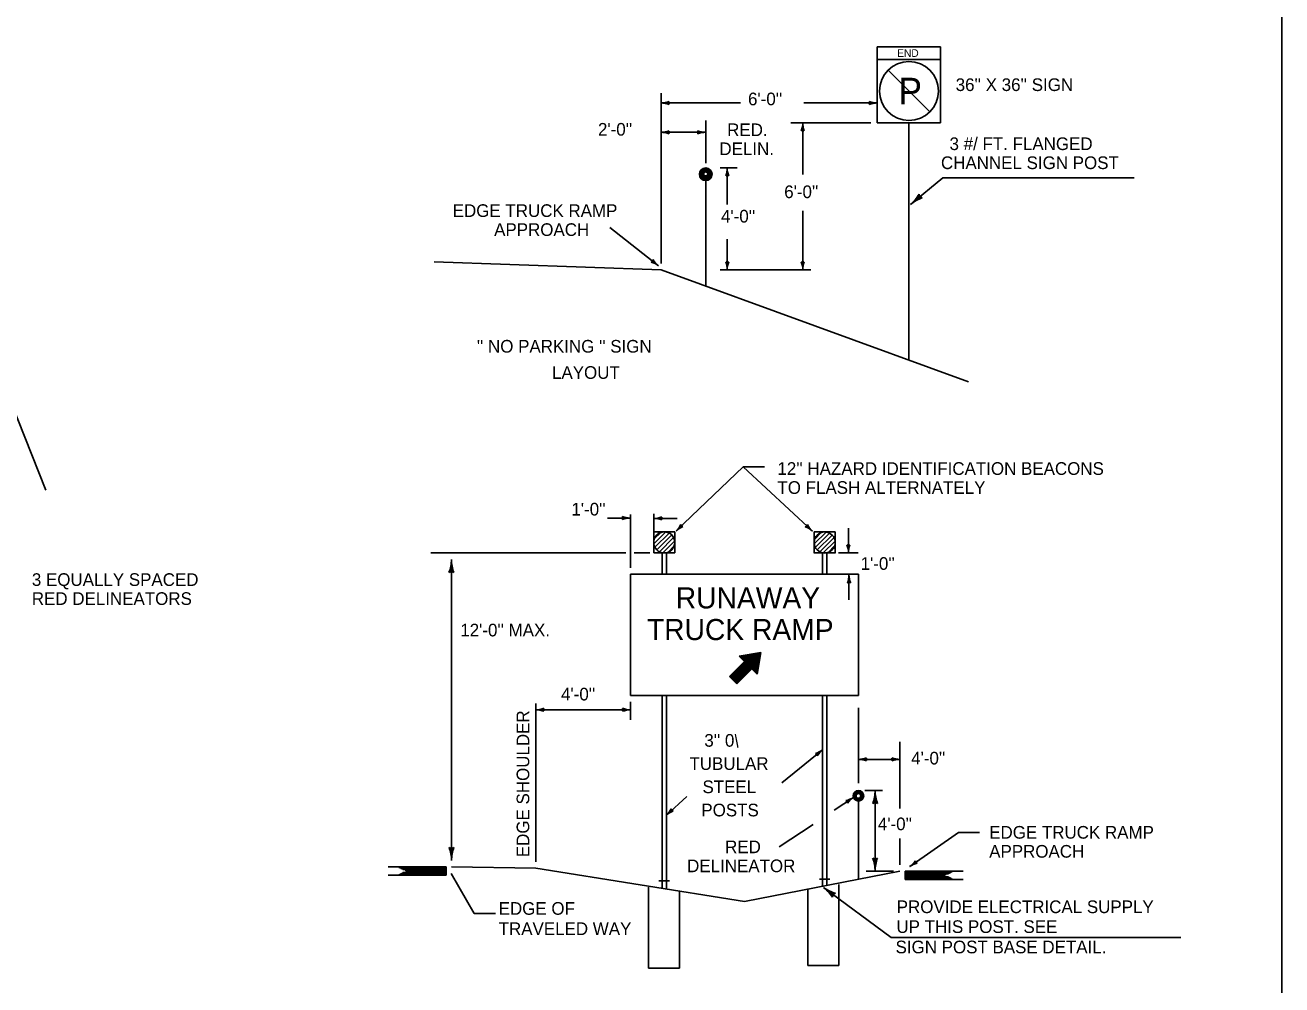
# Model space of a CAD drawing. Extents: x 418 to 1184, y 1025 to 1192.
# Drawn here: x 543.8 to 593.41, y 1099.58 to 1137.46 of the extents above; entities that cross this region are included whole.
import ezdxf

# ---------------------------------------------------------------- set-up
doc = ezdxf.new("R2010")
doc.units = 0
for name, color, linetype in [('Level 1', 7, 'Continuous'), ('Level 16', 7, 'Continuous'), ('Level 2', 7, 'Continuous'), ('Level 4', 7, 'Continuous'), ('Level 45', 7, 'Continuous'), ('Level 63', 7, 'Continuous')]:
    doc.layers.add(name, color=color, linetype=linetype)

msp = doc.modelspace()

# ---------------------------------------------------------------- linework, layer by layer
at = {"layer": 'Level 1'}
for p, q in [((579.945, 1136.611), (577.445, 1136.611)), ((579.945, 1136.111), (577.445, 1136.111)), ((577.445, 1136.111), (577.445, 1133.611)), ((579.945, 1136.111), (577.445, 1136.111)), ((579.945, 1133.611), (579.945, 1136.111)), ((579.52, 1134.036), (577.87, 1135.686)), ((568.907, 1128.049), (568.907, 1134.782)), ((572.05, 1134.389), (568.907, 1134.389)), ((577.445, 1134.389), (574.544, 1134.389)), ((570.669, 1132.007), (570.669, 1133.695)), ((577.195, 1133.611), (574.035, 1133.611)), ((574.503, 1131.57), (574.503, 1133.611)), ((577.445, 1133.611), (579.945, 1133.611)), ((578.695, 1124.236), (578.695, 1133.611)), ((570.669, 1133.233), (568.907, 1133.233)), ((571.907, 1131.824), (571.237, 1131.824)), ((571.52, 1130.385), (571.52, 1131.824)), ((539.68, 1131.551), (544.616, 1119.11)), ((570.669, 1127.158), (570.669, 1131.324)), ((578.754, 1130.384), (580.031, 1131.436)), ((580.031, 1131.436), (587.578, 1131.436)), ((574.503, 1127.799), (574.503, 1130.136)), ((568.806, 1127.961), (566.891, 1129.47)), ((571.52, 1127.799), (571.52, 1129.013)), ((568.907, 1127.799), (559.954, 1128.112)), ((568.907, 1127.799), (581.044, 1123.381)), ((574.821, 1127.799), (571.237, 1127.799)), ((569.521, 1117.512), (572.153, 1120.021)), ((572.153, 1120.021), (574.867, 1117.497)), ((572.153, 1120.021), (572.986, 1120.021)), ((566.79, 1117.999), (567.707, 1117.999)), ((567.7, 1116.04), (567.7, 1118.147)), ((568.617, 1116.873), (568.617, 1118.176)), ((568.623, 1117.985), (569.54, 1117.985)), ((568.617, 1116.625), (568.617, 1117.459)), ((568.617, 1117.459), (569.45, 1117.459)), ((569.092, 1117.455), (568.621, 1116.983)), ((568.897, 1117.436), (568.64, 1117.179)), ((569.226, 1117.412), (568.664, 1116.85)), ((569.328, 1117.337), (568.739, 1116.747)), ((569.403, 1117.235), (568.841, 1116.673)), ((569.45, 1116.625), (569.45, 1117.459)), ((574.95, 1116.622), (574.95, 1117.455)), ((575.783, 1117.455), (574.95, 1117.455)), ((574.954, 1116.98), (575.425, 1117.451)), ((574.973, 1117.175), (575.23, 1117.432)), ((574.997, 1116.846), (575.559, 1117.408)), ((575.072, 1116.744), (575.661, 1117.333)), ((575.174, 1116.669), (575.736, 1117.231)), ((575.783, 1116.622), (575.783, 1117.455)), ((569.446, 1117.101), (568.974, 1116.63)), ((569.427, 1116.906), (569.17, 1116.649)), ((575.308, 1116.626), (575.779, 1117.097)), ((575.503, 1116.645), (575.76, 1116.902)), ((567.519, 1116.628), (559.815, 1116.628)), ((560.636, 1112.257), (560.636, 1116.261)), ((568.458, 1116.628), (567.84, 1116.628)), ((568.617, 1116.629), (569.45, 1116.629)), ((568.95, 1115.775), (568.95, 1116.607)), ((569.117, 1115.775), (569.117, 1116.607)), ((575.783, 1116.629), (574.95, 1116.629)), ((575.283, 1115.775), (575.283, 1116.636)), ((575.45, 1115.775), (575.45, 1116.636)), ((567.7, 1110.998), (567.7, 1115.79)), ((576.7, 1115.788), (567.702, 1115.788)), ((576.7, 1115.788), (576.7, 1110.998)), ((572.196, 1112.343), (571.607, 1111.754)), ((571.621, 1111.739), (572.211, 1112.328)), ((571.636, 1111.724), (572.225, 1112.313)), ((571.651, 1111.709), (572.24, 1112.299)), ((571.666, 1111.695), (572.255, 1112.284)), ((571.68, 1111.68), (572.27, 1112.269)), ((571.695, 1111.665), (572.284, 1112.254)), ((571.99, 1112.549), (572.844, 1112.696)), ((572.697, 1111.842), (571.99, 1112.549)), ((572.701, 1111.867), (572.015, 1112.553)), ((572.706, 1111.892), (572.04, 1112.558)), ((572.71, 1111.917), (572.065, 1112.562)), ((572.714, 1111.942), (572.09, 1112.566)), ((572.718, 1111.968), (572.115, 1112.571)), ((572.723, 1111.993), (572.141, 1112.575)), ((572.727, 1112.018), (572.166, 1112.579)), ((572.731, 1112.043), (572.191, 1112.584)), ((572.736, 1112.068), (572.216, 1112.588)), ((572.74, 1112.093), (572.241, 1112.592)), ((572.745, 1112.118), (572.266, 1112.597)), ((572.749, 1112.144), (572.291, 1112.601)), ((572.753, 1112.169), (572.316, 1112.605)), ((572.758, 1112.194), (572.342, 1112.61)), ((572.762, 1112.219), (572.367, 1112.614)), ((572.766, 1112.244), (572.392, 1112.618)), ((572.77, 1112.269), (572.417, 1112.623)), ((572.775, 1112.294), (572.442, 1112.627)), ((572.779, 1112.319), (572.467, 1112.631)), ((572.784, 1112.344), (572.492, 1112.636)), ((572.788, 1112.37), (572.517, 1112.64)), ((572.792, 1112.395), (572.543, 1112.644)), ((572.797, 1112.42), (572.568, 1112.649)), ((572.801, 1112.445), (572.593, 1112.653)), ((572.805, 1112.47), (572.618, 1112.657)), ((572.809, 1112.495), (572.643, 1112.662)), ((572.814, 1112.52), (572.668, 1112.666)), ((572.818, 1112.546), (572.693, 1112.67)), ((572.844, 1112.696), (572.697, 1111.842)), ((572.822, 1112.571), (572.718, 1112.675)), ((572.827, 1112.596), (572.744, 1112.679)), ((572.831, 1112.621), (572.769, 1112.683)), ((572.836, 1112.646), (572.794, 1112.688)), ((572.84, 1112.671), (572.819, 1112.692)), ((571.607, 1111.754), (571.901, 1111.459)), ((571.71, 1111.65), (572.299, 1112.24)), ((571.725, 1111.636), (572.314, 1112.225)), ((571.739, 1111.621), (572.328, 1112.21)), ((571.754, 1111.606), (572.343, 1112.196)), ((571.769, 1111.591), (572.358, 1112.181)), ((571.784, 1111.577), (572.373, 1112.166)), ((571.798, 1111.562), (572.387, 1112.151)), ((571.813, 1111.547), (572.402, 1112.137)), ((571.828, 1111.533), (572.417, 1112.122)), ((571.842, 1111.518), (572.432, 1112.107)), ((571.857, 1111.503), (572.446, 1112.092)), ((571.872, 1111.488), (572.461, 1112.078)), ((571.887, 1111.474), (572.476, 1112.063)), ((571.901, 1111.459), (572.491, 1112.048)), ((560.636, 1104.485), (560.636, 1110.946)), ((576.7, 1110.998), (567.7, 1110.998)), ((568.95, 1103.388), (568.95, 1110.998)), ((569.117, 1103.362), (569.117, 1110.998)), ((575.283, 1103.473), (575.283, 1110.998)), ((575.45, 1103.505), (575.45, 1110.998)), ((563.969, 1104.427), (563.969, 1110.683)), ((563.969, 1110.433), (567.7, 1110.433)), ((567.7, 1110.748), (567.7, 1110.043)), ((576.7, 1107.532), (576.7, 1110.515)), ((573.67, 1107.548), (575.283, 1108.859)), ((578.335, 1106.537), (578.335, 1109.167)), ((576.7, 1108.478), (578.335, 1108.478)), ((569.928, 1107.009), (569.117, 1106.274)), ((575.739, 1106.467), (576.502, 1106.976)), ((576.7, 1103.748), (576.7, 1106.832)), ((576.95, 1107.248), (577.648, 1107.248)), ((577.357, 1104.066), (577.357, 1107.248)), ((573.569, 1105.02), (574.907, 1105.912)), ((578.335, 1104.316), (578.335, 1105.357)), ((578.726, 1104.245), (580.648, 1105.593)), ((580.648, 1105.593), (581.481, 1105.593)), ((558.136, 1104.235), (560.428, 1104.235)), ((560.428, 1103.902), (558.136, 1103.902)), ((558.553, 1104.214), (560.428, 1104.214)), ((560.428, 1103.922), (558.553, 1103.922)), ((558.595, 1104.193), (560.428, 1104.193)), ((558.595, 1103.943), (560.428, 1103.943)), ((558.636, 1104.172), (560.428, 1104.172)), ((558.636, 1103.964), (560.428, 1103.964)), ((558.678, 1104.152), (560.428, 1104.152)), ((558.678, 1103.985), (560.428, 1103.985)), ((558.72, 1104.131), (560.428, 1104.131)), ((558.72, 1104.006), (560.428, 1104.006)), ((558.803, 1104.11), (560.428, 1104.11)), ((558.803, 1104.027), (560.428, 1104.027)), ((558.845, 1104.089), (560.428, 1104.089)), ((558.845, 1104.068), (560.428, 1104.068)), ((558.845, 1104.047), (560.428, 1104.047)), ((560.428, 1104.235), (560.428, 1103.902)), ((561.534, 1102.391), (560.624, 1103.975)), ((560.636, 1104.235), (563.969, 1104.177)), ((563.969, 1104.177), (572.2, 1102.873)), ((572.2, 1102.873), (578.335, 1104.066)), ((578.085, 1104.066), (577.007, 1104.066)), ((580.835, 1104.066), (578.543, 1104.066)), ((578.543, 1104.066), (578.543, 1103.733)), ((580.418, 1104.045), (578.543, 1104.045)), ((580.377, 1104.024), (578.543, 1104.024)), ((580.335, 1104.003), (578.543, 1104.003)), ((580.293, 1103.983), (578.543, 1103.983)), ((580.252, 1103.962), (578.543, 1103.962)), ((580.168, 1103.941), (578.543, 1103.941)), ((580.127, 1103.92), (578.543, 1103.92)), ((580.127, 1103.899), (578.543, 1103.899)), ((580.127, 1103.878), (578.543, 1103.878)), ((580.168, 1103.858), (578.543, 1103.858)), ((580.252, 1103.837), (578.543, 1103.837)), ((580.293, 1103.816), (578.543, 1103.816)), ((568.414, 1103.427), (568.414, 1100.229)), ((568.825, 1103.68), (569.242, 1103.68)), ((574.702, 1103.341), (574.702, 1100.337)), ((575.158, 1103.755), (575.575, 1103.755)), ((575.318, 1103.422), (577.989, 1101.441)), ((575.925, 1100.337), (575.925, 1103.534)), ((580.335, 1103.795), (578.543, 1103.795)), ((580.377, 1103.774), (578.543, 1103.774)), ((578.543, 1103.753), (580.418, 1103.753)), ((578.543, 1103.733), (580.835, 1103.733)), ((569.637, 1100.229), (569.637, 1103.256)), ((561.534, 1102.391), (562.368, 1102.391)), ((577.989, 1101.441), (589.421, 1101.441)), ((568.414, 1100.229), (569.637, 1100.229)), ((574.702, 1100.337), (575.925, 1100.337))]:
    msp.add_line(p, q, dxfattribs=at)
for centre, radius in [((578.695, 1134.861), 1.167), ((570.669, 1131.575), 0.25), ((570.669, 1131.577), 0.213), ((570.67, 1131.579), 0.181), ((570.67, 1131.581), 0.154), ((570.671, 1131.583), 0.131), ((570.671, 1131.584), 0.111), ((570.671, 1131.585), 0.0943), ((570.672, 1131.586), 0.0801), ((569.033, 1117.042), 0.417), ((575.367, 1117.038), 0.417), ((576.7, 1107.04), 0.208), ((576.7, 1107.039), 0.177), ((576.7, 1107.039), 0.151), ((576.701, 1107.038), 0.128), ((576.701, 1107.037), 0.109), ((576.701, 1107.037), 0.0924)]:
    msp.add_circle(centre, radius, dxfattribs=at)
at = {"layer": 'Level 16'}
for p, q in [((569.193, 1134.423), (569.143, 1134.402)), ((569.193, 1134.355), (569.143, 1134.376)), ((569.223, 1134.449), (569.198, 1134.389)), ((569.223, 1134.329), (569.198, 1134.389)), ((577.129, 1134.449), (577.154, 1134.389)), ((577.129, 1134.329), (577.154, 1134.389)), ((577.159, 1134.423), (577.209, 1134.401)), ((577.159, 1134.354), (577.209, 1134.376)), ((569.193, 1133.267), (569.143, 1133.246)), ((569.193, 1133.199), (569.143, 1133.22)), ((569.223, 1133.293), (569.198, 1133.233)), ((569.223, 1133.173), (569.198, 1133.233)), ((570.353, 1133.292), (570.377, 1133.232)), ((570.353, 1133.173), (570.377, 1133.233)), ((570.382, 1133.267), (570.433, 1133.245)), ((570.382, 1133.198), (570.433, 1133.22)), ((574.443, 1133.295), (574.503, 1133.32)), ((574.469, 1133.325), (574.49, 1133.376)), ((574.563, 1133.295), (574.503, 1133.32)), ((574.537, 1133.325), (574.516, 1133.376)), ((571.46, 1131.509), (571.52, 1131.533)), ((571.486, 1131.538), (571.507, 1131.589)), ((571.579, 1131.509), (571.52, 1131.533)), ((571.554, 1131.538), (571.533, 1131.589)), ((579.08, 1130.724), (579.039, 1130.646)), ((579.149, 1130.639), (579.065, 1130.614)), ((579.09, 1130.785), (579.121, 1130.686)), ((579.212, 1130.638), (579.12, 1130.687)), ((568.521, 1128.11), (568.577, 1128.141)), ((568.594, 1128.204), (568.577, 1128.141)), ((568.602, 1128.165), (568.628, 1128.117)), ((568.56, 1128.111), (568.612, 1128.097)), ((571.46, 1128.115), (571.52, 1128.09)), ((571.485, 1128.085), (571.507, 1128.035)), ((571.579, 1128.115), (571.519, 1128.09)), ((571.554, 1128.085), (571.532, 1128.035)), ((574.443, 1128.115), (574.503, 1128.09)), ((574.468, 1128.085), (574.49, 1128.035)), ((574.562, 1128.115), (574.502, 1128.09)), ((574.537, 1128.085), (574.515, 1128.035)), ((567.369, 1118.066), (567.394, 1118.006)), ((567.369, 1117.946), (567.394, 1118.006)), ((567.399, 1118.04), (567.449, 1118.019)), ((567.399, 1117.971), (567.449, 1117.993)), ((568.906, 1118.023), (568.856, 1118.002)), ((568.906, 1117.955), (568.856, 1117.976)), ((568.936, 1118.049), (568.911, 1117.989)), ((568.936, 1117.929), (568.911, 1117.989)), ((569.683, 1117.712), (569.663, 1117.661)), ((569.685, 1117.751), (569.711, 1117.692)), ((574.683, 1117.746), (574.66, 1117.685)), ((574.687, 1117.707), (574.71, 1117.657)), ((569.731, 1117.664), (569.681, 1117.643)), ((569.77, 1117.667), (569.71, 1117.692)), ((574.602, 1117.657), (574.661, 1117.685)), ((574.641, 1117.656), (574.693, 1117.638)), ((576.246, 1116.95), (576.306, 1116.925)), ((576.272, 1116.92), (576.293, 1116.87)), ((576.366, 1116.95), (576.306, 1116.925)), ((576.34, 1116.92), (576.319, 1116.87)), ((560.538, 1115.853), (560.633, 1115.893)), ((560.578, 1115.901), (560.613, 1115.982)), ((560.729, 1115.853), (560.633, 1115.893)), ((560.688, 1115.901), (560.654, 1115.982)), ((576.273, 1115.438), (576.332, 1115.465)), ((576.298, 1115.469), (576.318, 1115.52)), ((576.392, 1115.442), (576.332, 1115.465)), ((576.366, 1115.471), (576.343, 1115.52)), ((564.255, 1110.468), (564.205, 1110.447)), ((564.255, 1110.399), (564.205, 1110.421)), ((564.285, 1110.493), (564.26, 1110.433)), ((564.285, 1110.374), (564.26, 1110.434)), ((567.384, 1110.493), (567.409, 1110.433)), ((567.384, 1110.374), (567.409, 1110.433)), ((567.414, 1110.468), (567.464, 1110.446)), ((567.414, 1110.399), (567.464, 1110.42)), ((575, 1108.706), (575.057, 1108.676)), ((575.039, 1108.705), (575.092, 1108.72)), ((575.076, 1108.614), (575.057, 1108.676)), ((575.083, 1108.652), (575.108, 1108.7)), ((576.986, 1108.513), (576.936, 1108.491)), ((576.986, 1108.444), (576.936, 1108.466)), ((577.016, 1108.538), (576.991, 1108.478)), ((577.016, 1108.419), (576.991, 1108.479)), ((578.019, 1108.538), (578.044, 1108.478)), ((578.019, 1108.418), (578.044, 1108.478)), ((578.049, 1108.512), (578.099, 1108.491)), ((578.049, 1108.444), (578.099, 1108.465)), ((576.206, 1106.85), (576.26, 1106.814)), ((576.245, 1106.845), (576.298, 1106.855)), ((576.272, 1106.75), (576.259, 1106.814)), ((576.283, 1106.788), (576.313, 1106.834)), ((577.303, 1106.781), (577.337, 1106.862)), ((577.413, 1106.781), (577.378, 1106.862)), ((569.306, 1106.492), (569.283, 1106.442)), ((569.352, 1106.441), (569.3, 1106.423)), ((569.31, 1106.53), (569.332, 1106.469)), ((569.391, 1106.442), (569.332, 1106.47)), ((577.262, 1106.734), (577.358, 1106.773)), ((577.453, 1106.734), (577.357, 1106.773)), ((560.54, 1105), (560.636, 1104.96)), ((560.581, 1104.952), (560.616, 1104.871)), ((560.732, 1105), (560.636, 1104.96)), ((560.691, 1104.952), (560.657, 1104.871)), ((577.262, 1104.58), (577.357, 1104.541)), ((577.303, 1104.533), (577.337, 1104.452)), ((577.453, 1104.58), (577.357, 1104.541)), ((577.412, 1104.533), (577.378, 1104.452)), ((578.941, 1104.438), (578.912, 1104.391)), ((578.98, 1104.382), (578.927, 1104.37)), ((578.951, 1104.476), (578.965, 1104.412)), ((579.019, 1104.378), (578.964, 1104.412)), ((575.66, 1103.1), (575.616, 1103.175)), ((575.726, 1103.188), (575.64, 1103.208)), ((575.674, 1103.039), (575.699, 1103.139)), ((575.788, 1103.192), (575.699, 1103.139))]:
    msp.add_line(p, q, dxfattribs=at)
for centre, radius, start, end in [((568.901, 1135.28), 0.891, 269.9869, 291.2101), ((568.901, 1133.498), 0.891, 68.7899, 90.0131), ((577.45, 1135.279), 0.891, 248.7899, 270.0131), ((577.45, 1133.498), 0.891, 89.9869, 111.2101), ((573.612, 1133.617), 0.891, 338.7899, 0.0131), ((575.394, 1133.617), 0.891, 179.9869, 201.2101), ((568.901, 1134.123), 0.891, 269.9869, 291.2101), ((568.901, 1132.342), 0.891, 68.7899, 90.0131), ((570.674, 1134.123), 0.891, 248.7899, 270.0131), ((570.674, 1132.342), 0.891, 89.9869, 111.2101), ((570.629, 1131.83), 0.891, 338.7899, 0.0131), ((572.41, 1131.83), 0.891, 179.9869, 201.2101), ((577.848, 1131.485), 1.425, 309.4583, 330.6815), ((579.66, 1129.285), 1.425, 108.2612, 129.4845), ((569.361, 1128.657), 0.891, 210.5565, 231.7798), ((568.259, 1127.258), 0.891, 51.7536, 72.9768), ((570.629, 1127.794), 0.891, 359.9869, 21.2101), ((572.41, 1127.794), 0.891, 158.7899, 180.0131), ((573.612, 1127.794), 0.891, 359.9869, 21.2101), ((575.393, 1127.794), 0.891, 158.7899, 180.0131), ((567.691, 1118.896), 0.891, 248.7899, 270.0131), ((567.691, 1117.115), 0.891, 89.9869, 111.2101), ((568.615, 1118.879), 0.891, 269.9869, 291.2101), ((568.615, 1117.098), 0.891, 68.7899, 90.0131), ((568.868, 1118.106), 0.891, 315.4096, 336.6328), ((575.48, 1118.143), 0.891, 206.4024, 227.6256), ((570.137, 1116.855), 0.891, 114.2125, 135.4358), ((574.279, 1116.827), 0.891, 47.5994, 68.8227), ((575.415, 1116.628), 0.891, 359.9869, 21.2101), ((577.196, 1116.628), 0.891, 158.7899, 180.0131), ((559.208, 1116.368), 1.425, 338.7899, 0.0131), ((562.058, 1116.368), 1.425, 179.9869, 201.2101), ((575.433, 1115.735), 0.891, 340.4951, 1.7184), ((577.214, 1115.788), 0.891, 181.6922, 202.9154), ((563.964, 1111.324), 0.891, 269.9869, 291.2101), ((563.964, 1109.543), 0.891, 68.7899, 90.0131), ((567.705, 1111.324), 0.891, 248.7899, 270.0131), ((567.705, 1109.543), 0.891, 89.9869, 111.2101), ((574.726, 1109.554), 0.891, 287.8825, 309.1058), ((575.849, 1108.171), 0.891, 129.0795, 150.3028), ((576.695, 1109.369), 0.891, 269.9869, 291.2101), ((576.695, 1107.588), 0.891, 68.7899, 90.0131), ((578.34, 1109.369), 0.891, 248.7899, 270.0131), ((578.34, 1107.588), 0.891, 89.9869, 111.2101), ((576.012, 1107.72), 0.891, 282.4793, 303.7025), ((577, 1106.237), 0.891, 123.6763, 144.8996), ((575.933, 1107.248), 1.425, 338.7899, 0.0131), ((578.783, 1107.248), 1.425, 179.9869, 201.2101), ((568.515, 1106.93), 0.891, 312.1648, 333.388), ((569.711, 1105.61), 0.891, 110.9677, 132.191), ((559.211, 1104.485), 1.425, 359.9869, 21.2101), ((562.061, 1104.485), 1.425, 158.7899, 180.0131), ((575.932, 1104.066), 1.425, 359.9869, 21.2101), ((578.782, 1104.066), 1.425, 158.7899, 180.0131), ((578.21, 1104.971), 0.891, 305.0465, 326.2698), ((579.233, 1103.513), 0.891, 103.8495, 125.0728), ((576.167, 1104.566), 1.425, 233.4307, 254.6539), ((574.469, 1102.277), 1.425, 32.2336, 53.4569)]:
    msp.add_arc(centre, radius, start, end, dxfattribs=at)
at = {"layer": 'Level 4'}
msp.add_line((593.409, 1184.635), (593.414, 1079.636), dxfattribs=at)
at = {"layer": 'Level 45'}
for p, q in [((576.306, 1116.631), (576.306, 1117.607)), ((575.913, 1116.631), (576.69, 1116.631)), ((576.322, 1114.774), (576.322, 1115.751))]:
    msp.add_line(p, q, dxfattribs=at)
at = {"layer": 'Level 63'}
for p, q in [((577.445, 1136.611), (577.445, 1136.111)), ((579.945, 1136.611), (579.945, 1136.111)), ((560.636, 1110.946), (560.636, 1112.257))]:
    msp.add_line(p, q, dxfattribs=at)

# ---------------------------------------------------------------- texts
at = {"layer": 'Level 1'}
for s, height, p in [('P', 1.042, (578.28, 1134.341)), ("36'' X 36'' SIGN", 0.5, (580.538, 1134.86)), ("6'-0''", 0.5, (572.341, 1134.297)), ("2'-0''", 0.5, (566.418, 1133.098)), ('RED.', 0.5, (571.518, 1133.08)), ('DELIN.', 0.5, (571.211, 1132.33)), ('3 #/ FT. FLANGED', 0.5, (580.296, 1132.529)), ('CHANNEL SIGN POST', 0.5, (579.957, 1131.779)), ("6'-0''", 0.5, (573.769, 1130.633)), ('EDGE TRUCK RAMP', 0.5, (560.683, 1129.889)), ("4'-0''", 0.5, (571.275, 1129.669)), ('APPROACH', 0.5, (562.319, 1129.139)), ("'' NO PARKING '' SIGN", 0.5, (561.636, 1124.534)), ('LAYOUT', 0.5, (564.604, 1123.498)), ("12'' HAZARD IDENTIFICATION BEACONS", 0.5, (573.501, 1119.708)), ('TO FLASH ALTERNATELY', 0.5, (573.501, 1118.958)), ("1'-0''", 0.5, (565.369, 1118.104)), ("1'-0''", 0.5, (576.785, 1115.959)), ('3 EQUALLY SPACED', 0.5, (544.07, 1115.324)), ('RUNAWAY', 0.8333, (569.49, 1114.436)), ('RED DELINEATORS', 0.5, (544.07, 1114.574)), ("12'-0'' MAX.", 0.5, (560.982, 1113.332)), ('TRUCK RAMP', 0.8333, (568.351, 1113.186)), ("4'-0''", 0.5, (564.96, 1110.804)), ("3'' 0 ", 0.5, (570.616, 1108.977)), ("4'-0''", 0.5, (578.781, 1108.276)), ('TUBULAR', 0.5, (570.029, 1108.06)), ('STEEL', 0.5, (570.543, 1107.144)), ('POSTS', 0.5, (570.499, 1106.227)), ("4'-0''", 0.5, (577.466, 1105.68)), ('EDGE TRUCK RAMP', 0.5, (581.861, 1105.347)), ('RED', 0.5, (571.436, 1104.774)), ('APPROACH', 0.5, (581.861, 1104.597)), ('DELINEATOR', 0.5, (569.936, 1104.024)), ('EDGE OF ', 0.5, (562.497, 1102.343)), ('PROVIDE ELECTRICAL SUPPLY', 0.5, (578.211, 1102.408)), ('TRAVELED WAY', 0.5, (562.497, 1101.543)), ('UP THIS POST. SEE', 0.5, (578.199, 1101.624))]:
    msp.add_text(s, height=height, dxfattribs=at).set_placement(p)
msp.add_text('EDGE SHOULDER', height=0.5, rotation=90, dxfattribs=at).set_placement((563.706, 1104.616))
at = {"layer": 'Level 2'}
msp.add_text('SIGN POST BASE DETAIL.', height=0.5, dxfattribs=at).set_placement((578.165, 1100.821))
at = {"layer": 'Level 63'}
msp.add_text('END', height=0.3, dxfattribs=at).set_placement((578.23, 1136.207))
msp.add_text('/', height=0.5, rotation=25, dxfattribs=at).set_placement((571.916, 1108.93))

doc.saveas('drawing.dxf')
